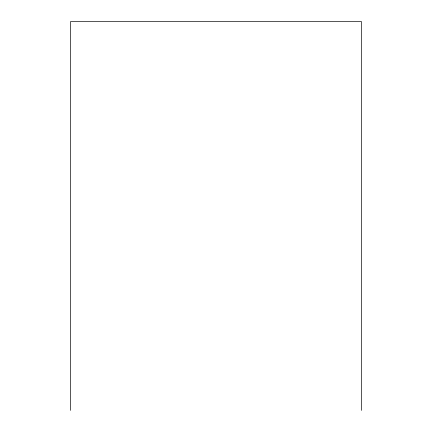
<?xml version="1.0" encoding="UTF-8"?>
<svg xmlns="http://www.w3.org/2000/svg" width="432" height="432" viewBox="0 0 432 432"><rect width="100%" height="100%" fill="white"/><g stroke="black" fill="none" stroke-linecap="round" stroke-linejoin="round"><path stroke-width="0.65" d="M361.498 410.4L361.498 21.6L70.502 21.6L70.502 410.4"/></g></svg>
